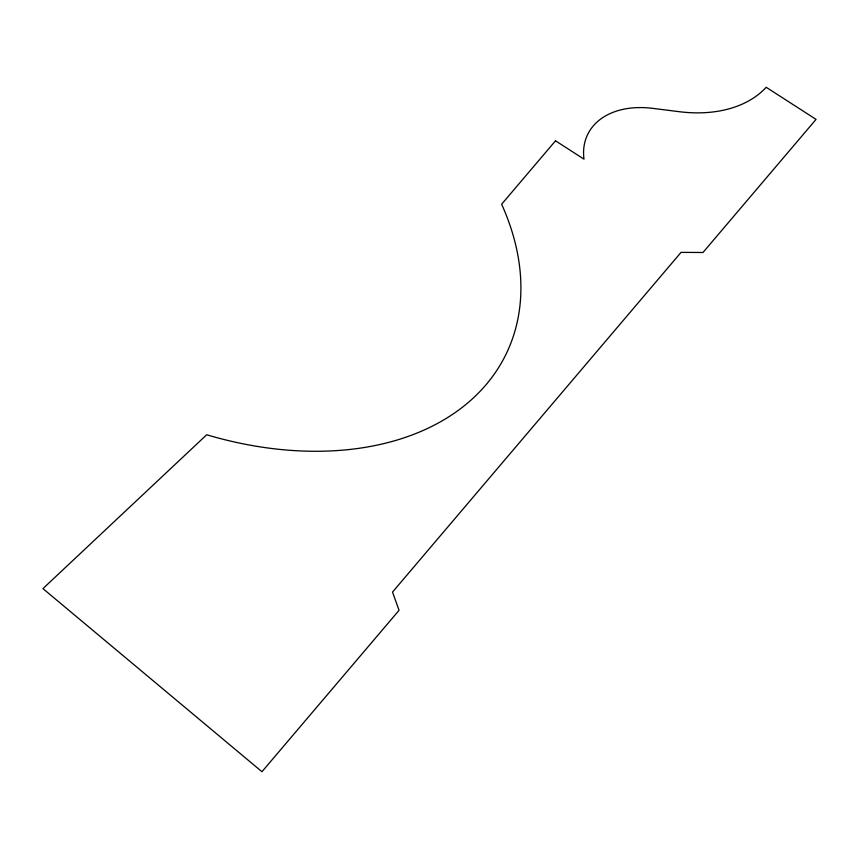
<?xml version="1.0" encoding="UTF-8"?>
<svg xmlns="http://www.w3.org/2000/svg" width="859" height="859" viewBox="0 0 859 859"><rect width="100%" height="100%" fill="white"/><g stroke="black" fill="none" stroke-linecap="round" stroke-linejoin="round"><path stroke-width="1.29" d="M555.505 140.812L501.635 204.227A305.632 209.22 25.9 0 1 206.686 434.761L42.95 588.619L261.952 771.715L399.059 610.309L392.52 592.076L681.047 252.374L702.984 252.492L816.05 119.38L766.207 87.285A126.187 86.383 25.9 0 1 679.222 111.691L652.647 108.352A84.59 57.907 25.9 0 0 583.991 159.151L555.505 140.812"/></g></svg>
